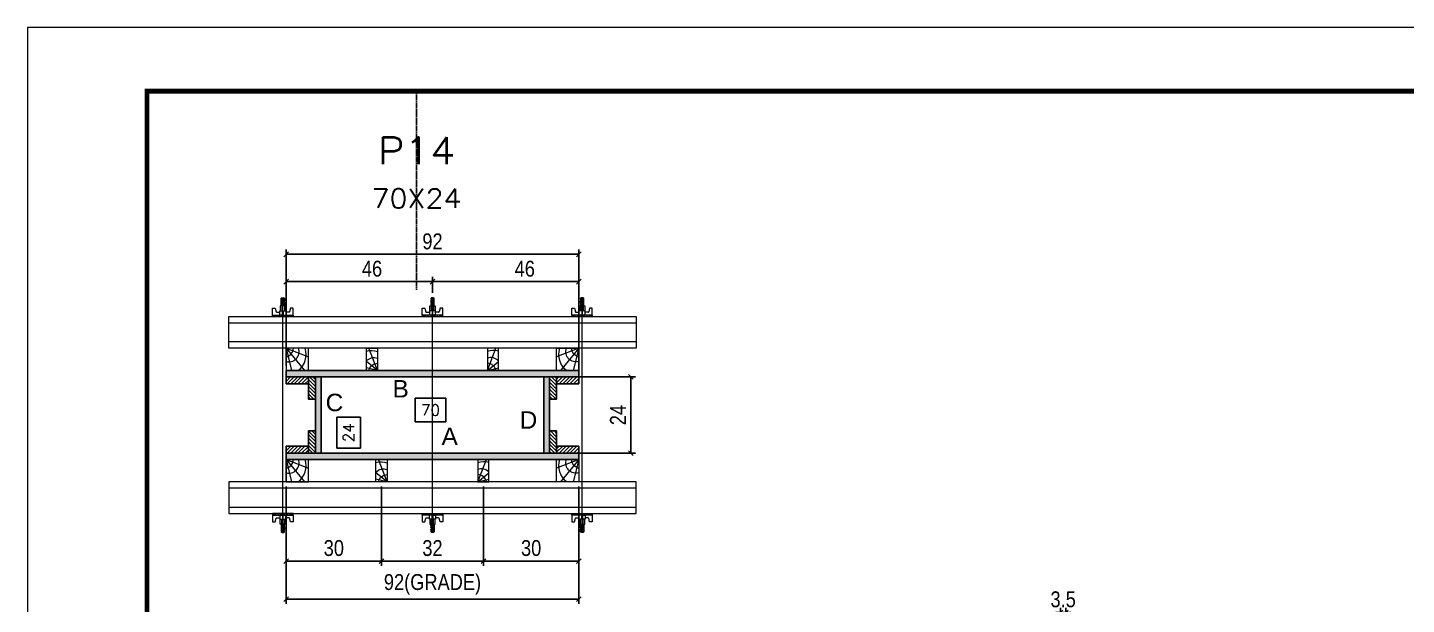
# Model space of a CAD drawing. Header units: millimetres. Extents: x 169816 to 178745, y 96537 to 113647.
# Drawn here: x 171415 to 172281, y 107561 to 107924 of the extents above; entities that cross this region are included whole.
import ezdxf
from ezdxf.enums import TextEntityAlignment as Align

# ---------------------------------------------------------------- set-up
doc = ezdxf.new("R2010")
doc.units = ezdxf.units.MM
doc.linetypes.add('DASHED', pattern=[0.75, 0.5, -0.25])
doc.linetypes.add('HIDDEN', pattern=[0.375, 0.25, -0.125])
for name, color, linetype in [('CHAPA', 1, 'Continuous'), ('COTA', 241, 'Continuous'), ('Cota Seção (2x)', 241, 'Continuous'), ('MEIO_PONT', 93, 'Continuous'), ('Painéis', 200, 'Continuous'), ('SARRAFO', 251, 'Continuous'), ('Texto de Titulo', 7, 'Continuous'), ('Texto Qtd Sarr', 242, 'Continuous'), ('TEXTO_GERAL', 7, 'Continuous')]:
    doc.layers.add(name, color=color, linetype=linetype)
for name, color, linetype, lineweight in [('Folhas', 255, 'Continuous', 9), ('Hachura', 251, 'Continuous', 9), ('Madeira', 126, 'Continuous', 18), ('Perfil Metálico', 224, 'Continuous', 18), ('SARRAFO DE PRESSAO', 251, 'DASHED', 9), ('Texto Seção', 7, 'Continuous', 15)]:
    doc.layers.add(name, color=color, linetype=linetype, lineweight=lineweight)
doc.styles.add('ARIAL', font='arial.ttf')
doc.styles.add('COTA TECNICA', font='techl___.ttf', dxfattribs={"height": 10})
doc.styles.add('COTA TECNICA 2X', font='techl___.ttf', dxfattribs={"height": 10})
doc.styles.add('ROMANS', font='romans.shx')
doc.dimstyles.new('PAINEL', dxfattribs={"dimtxt": 10, "dimasz": 3, "dimexe": 3, "dimexo": 3, "dimgap": 3, "dimtad": 1, "dimdec": 1, "dimzin": 12, "dimdsep": 46, "dimtxsty": 'COTA TECNICA', "dimblk1": 'OBLIQUE', "dimblk2": 'OBLIQUE', "dimsah": 1, "dimcen": 0.9, "dimclrd": 4, "dimclre": 4, "dimclrt": 240, "dimadec": 1, "dimazin": 3, "dimtfac": 1, "dimtdec": 1, "dimtmove": 0, "dimatfit": 3, "dimfxl": 1, "dimtolj": 1, "dimtzin": 12, "dimarcsym": 0})
doc.dimstyles.new('SECAO PILAR', dxfattribs={"dimtxt": 10, "dimasz": 3, "dimexe": 3, "dimexo": 3, "dimgap": 3, "dimtad": 1, "dimdec": 1, "dimlfac": 0.5, "dimzin": 12, "dimdsep": 46, "dimtxsty": 'COTA TECNICA 2X', "dimblk1": 'OBLIQUE', "dimblk2": 'OBLIQUE', "dimsah": 1, "dimcen": 0.9, "dimclrd": 256, "dimclre": 256, "dimclrt": 256, "dimadec": 1, "dimazin": 3, "dimtfac": 1, "dimtdec": 1, "dimtmove": 0, "dimatfit": 3, "dimfxl": 1, "dimtolj": 1, "dimtzin": 12, "dimarcsym": 0})
doc.dimstyles.new('SECÇÃO 2', dxfattribs={"dimtxt": 7, "dimasz": 6, "dimexe": 0.18, "dimexo": 2, "dimgap": -4, "dimtad": 3, "dimdec": 1, "dimlfac": 0.5, "dimzin": 12, "dimdsep": 46, "dimtxsty": 'ROMANS', "dimblk": 'ARCHTICK', "dimcen": 0.09, "dimse1": 1, "dimse2": 1, "dimsd1": 1, "dimsd2": 1, "dimclrd": 180, "dimclre": 5, "dimclrt": 1, "dimadec": 0, "dimazin": 3, "dimtfac": 1, "dimtdec": 1, "dimtofl": 0, "dimtmove": 0, "dimatfit": 3, "dimldrblk": 'ARCHTICK', "dimfxl": 1, "dimtolj": 1, "dimtzin": 0, "dimarcsym": 0})

# ---------------------------------------------------------------- blocks, each defined once
blk = doc.blocks.new('9999999999')
at = {"layer": 'Folhas'}
blk.add_lwpolyline([(98138.98, 34190.21), (99623.98, 34190.21), (99623.98, 35240.21), (98138.98, 35240.21)], close=True, dxfattribs=at)
at = {"layer": 'Folhas', "color": 30, "const_width": 3}
blk.add_lwpolyline([(98213.98, 34230.21), (99583.98, 34230.21), (99583.98, 35200.21), (98213.98, 35200.21)], close=True, dxfattribs=at)
blk = doc.blocks.new('titulo1')
at = {"layer": 'Defpoints', "color": 252, "linetype": 'HIDDEN', "ltscale": 2}
blk.add_line((0, 0), (0, 125), dxfattribs=at)
at = {"layer": 'Defpoints', "style": 'ROMANS', "oblique": 15}
blk.add_attdef('FOLHA', text='', height=10, dxfattribs=at).set_placement((0, 15.58), align=Align.MIDDLE_CENTER)
at = {"layer": 'Texto Qtd Sarr', "color": 3, "style": 'ROMANS', "oblique": 15}
for tag, height, p in [('TITULO', 17, (0, 71.45)), ('SEÇÃO', 12, (0, 41.55))]:
    blk.add_attdef(tag, text='', height=height, dxfattribs=at).set_placement(p, align=Align.MIDDLE_CENTER)
blk = doc.blocks.new('*D560')
at = {"layer": 'Cota Seção (2x)', "color": 180, "lineweight": -2, "transparency": 16777216}
for p, q in [((171677.42, 107691.13), (171658.09, 107691.13)), ((171658.09, 107691.13), (171658.09, 107676.13)), ((171677.42, 107676.13), (171677.42, 107691.13)), ((171658.09, 107676.13), (171677.42, 107676.13))]:
    blk.add_line(p, q, dxfattribs=at)
at = {"layer": 'Defpoints', "color": 0, "transparency": 16777216}
for p in [(171738.99, 107672.13), (171598.99, 107656.47), (171738.99, 107656.47)]:
    blk.add_point(p, dxfattribs=at)
at = {"layer": 'Cota Seção (2x)', "color": 1, "transparency": 16777216, "insert": (171667.76, 107683.63), "char_height": 7, "attachment_point": 5, "style": 'ROMANS'}
blk.add_mtext('\\A1;70', dxfattribs=at)
blk = doc.blocks.new('_ArchTick')
at = {"color": 0, "linetype": 'ByBlock', "const_width": 0.15}
blk.add_lwpolyline([(-0.5, -0.5), (0.5, 0.5)], dxfattribs=at)
blk = doc.blocks.new('*D561')
at = {"layer": 'Cota Seção (2x)', "color": 180, "lineweight": -2, "transparency": 16777216}
for p, q in [((171623.79, 107679.22), (171608.79, 107679.22)), ((171608.79, 107679.22), (171608.79, 107659.56)), ((171623.79, 107659.56), (171623.79, 107679.22)), ((171608.79, 107659.56), (171623.79, 107659.56))]:
    blk.add_line(p, q, dxfattribs=at)
at = {"layer": 'Defpoints', "color": 0, "transparency": 16777216}
for p in [(171598.99, 107704.47), (171627.79, 107704.47), (171598.99, 107656.47)]:
    blk.add_point(p, dxfattribs=at)
at = {"layer": 'Cota Seção (2x)', "color": 1, "transparency": 16777216, "insert": (171616.29, 107669.39), "char_height": 7, "attachment_point": 5, "rotation": 90, "style": 'ROMANS'}
blk.add_mtext('\\A1;24', dxfattribs=at)
blk = doc.blocks.new('_Oblique')
at = {"color": 0, "linetype": 'ByBlock', "lineweight": -2}
blk.add_line((-0.5, -0.5), (0.5, 0.5), dxfattribs=at)
blk = doc.blocks.new('*D945')
at = {"layer": 'Cota Seção (2x)', "lineweight": -2, "transparency": 16777216}
for p, q in [((171745.59, 107704.47), (171796.63, 107704.47)), ((171793.63, 107656.47), (171793.63, 107704.47)), ((171745.59, 107656.47), (171796.63, 107656.47))]:
    blk.add_line(p, q, dxfattribs=at)
at = {"layer": 'Defpoints', "color": 0, "transparency": 16777216}
for p in [(171742.59, 107704.47), (171793.63, 107704.47), (171742.59, 107656.47)]:
    blk.add_point(p, dxfattribs=at)
at = {"layer": 'Cota Seção (2x)', "lineweight": -2, "transparency": 16777216, "xscale": 3, "yscale": 3, "zscale": 3}
for p, rotation in [((171793.63, 107704.47), 90), ((171793.63, 107656.47), 270)]:
    blk.add_blockref('_Oblique', p, dxfattribs=dict(at, rotation=rotation))
at = {"layer": 'Cota Seção (2x)', "transparency": 16777216, "insert": (171785.56, 107680.47), "char_height": 10, "attachment_point": 5, "rotation": 90, "style": 'COTA TECNICA 2X'}
blk.add_mtext('\\A1;24', dxfattribs=at)
blk = doc.blocks.new('*D562')
at = {"layer": 'Cota Seção (2x)', "lineweight": -2, "transparency": 16777216}
for p, q in [((171576.99, 107635.47), (171576.99, 107561.7)), ((171760.99, 107635.47), (171760.99, 107561.7)), ((171576.99, 107564.7), (171760.99, 107564.7))]:
    blk.add_line(p, q, dxfattribs=at)
at = {"layer": 'Defpoints', "color": 0, "transparency": 16777216}
for p in [(171576.99, 107638.47), (171760.99, 107638.47), (171760.99, 107564.7)]:
    blk.add_point(p, dxfattribs=at)
at = {"layer": 'Cota Seção (2x)', "lineweight": -2, "transparency": 16777216, "xscale": 3, "yscale": 3, "zscale": 3, "rotation": 180}
blk.add_blockref('_Oblique', (171576.99, 107564.7), dxfattribs=at)
at = {"layer": 'Cota Seção (2x)', "lineweight": -2, "transparency": 16777216, "xscale": 3, "yscale": 3, "zscale": 3}
blk.add_blockref('_Oblique', (171760.99, 107564.7), dxfattribs=at)
at = {"layer": 'Cota Seção (2x)', "transparency": 16777216, "insert": (171668.99, 107573.92), "char_height": 10, "attachment_point": 5, "style": 'COTA TECNICA 2X'}
blk.add_mtext('\\A1;92(GRADE)', dxfattribs=at)
blk = doc.blocks.new('*D563')
at = {"layer": 'Cota Seção (2x)', "lineweight": -2, "transparency": 16777216}
for p, q in [((171700.99, 107635.47), (171700.99, 107585.54)), ((171760.99, 107635.47), (171760.99, 107585.54)), ((171700.99, 107588.54), (171760.99, 107588.54))]:
    blk.add_line(p, q, dxfattribs=at)
at = {"layer": 'Defpoints', "color": 0, "transparency": 16777216}
for p in [(171700.99, 107638.47), (171760.99, 107638.47), (171760.99, 107588.54)]:
    blk.add_point(p, dxfattribs=at)
at = {"layer": 'Cota Seção (2x)', "lineweight": -2, "transparency": 16777216, "xscale": 3, "yscale": 3, "zscale": 3, "rotation": 180}
blk.add_blockref('_Oblique', (171700.99, 107588.54), dxfattribs=at)
at = {"layer": 'Cota Seção (2x)', "lineweight": -2, "transparency": 16777216, "xscale": 3, "yscale": 3, "zscale": 3}
blk.add_blockref('_Oblique', (171760.99, 107588.54), dxfattribs=at)
at = {"layer": 'Cota Seção (2x)', "transparency": 16777216, "insert": (171730.99, 107596.76), "char_height": 10, "attachment_point": 5, "style": 'COTA TECNICA 2X'}
blk.add_mtext('\\A1;30', dxfattribs=at)
blk = doc.blocks.new('*D564')
at = {"layer": 'Cota Seção (2x)', "lineweight": -2, "transparency": 16777216}
for p, q in [((171576.99, 107635.47), (171576.99, 107585.54)), ((171636.99, 107635.47), (171636.99, 107585.54)), ((171576.99, 107588.54), (171636.99, 107588.54))]:
    blk.add_line(p, q, dxfattribs=at)
at = {"layer": 'Defpoints', "color": 0, "transparency": 16777216}
for p in [(171576.99, 107638.47), (171636.99, 107638.47), (171636.99, 107588.54)]:
    blk.add_point(p, dxfattribs=at)
at = {"layer": 'Cota Seção (2x)', "lineweight": -2, "transparency": 16777216, "xscale": 3, "yscale": 3, "zscale": 3, "rotation": 180}
blk.add_blockref('_Oblique', (171576.99, 107588.54), dxfattribs=at)
at = {"layer": 'Cota Seção (2x)', "lineweight": -2, "transparency": 16777216, "xscale": 3, "yscale": 3, "zscale": 3}
blk.add_blockref('_Oblique', (171636.99, 107588.54), dxfattribs=at)
at = {"layer": 'Cota Seção (2x)', "transparency": 16777216, "insert": (171606.99, 107596.76), "char_height": 10, "attachment_point": 5, "style": 'COTA TECNICA 2X'}
blk.add_mtext('\\A1;30', dxfattribs=at)
blk = doc.blocks.new('*D565')
at = {"layer": 'Cota Seção (2x)', "lineweight": -2, "transparency": 16777216}
for p, q in [((171636.99, 107635.47), (171636.99, 107585.54)), ((171700.99, 107635.47), (171700.99, 107585.54)), ((171636.99, 107588.54), (171700.99, 107588.54))]:
    blk.add_line(p, q, dxfattribs=at)
at = {"layer": 'Defpoints', "color": 0, "transparency": 16777216}
for p in [(171636.99, 107638.47), (171700.99, 107638.47), (171700.99, 107588.54)]:
    blk.add_point(p, dxfattribs=at)
at = {"layer": 'Cota Seção (2x)', "lineweight": -2, "transparency": 16777216, "xscale": 3, "yscale": 3, "zscale": 3, "rotation": 180}
blk.add_blockref('_Oblique', (171636.99, 107588.54), dxfattribs=at)
at = {"layer": 'Cota Seção (2x)', "lineweight": -2, "transparency": 16777216, "xscale": 3, "yscale": 3, "zscale": 3}
blk.add_blockref('_Oblique', (171700.99, 107588.54), dxfattribs=at)
at = {"layer": 'Cota Seção (2x)', "transparency": 16777216, "insert": (171668.99, 107596.76), "char_height": 10, "attachment_point": 5, "style": 'COTA TECNICA 2X'}
blk.add_mtext('\\A1;32', dxfattribs=at)
blk = doc.blocks.new('*D566')
at = {"layer": 'Cota Seção (2x)', "lineweight": -2, "transparency": 16777216}
for p, q in [((171576.99, 107711.47), (171576.99, 107784.58)), ((171576.99, 107781.58), (171760.99, 107781.58)), ((171760.99, 107711.47), (171760.99, 107784.58))]:
    blk.add_line(p, q, dxfattribs=at)
at = {"layer": 'Defpoints', "color": 0, "transparency": 16777216}
for p in [(171760.99, 107781.58), (171576.99, 107708.47), (171760.99, 107708.47)]:
    blk.add_point(p, dxfattribs=at)
at = {"layer": 'Cota Seção (2x)', "lineweight": -2, "transparency": 16777216, "xscale": 3, "yscale": 3, "zscale": 3, "rotation": 180}
blk.add_blockref('_Oblique', (171576.99, 107781.58), dxfattribs=at)
at = {"layer": 'Cota Seção (2x)', "lineweight": -2, "transparency": 16777216, "xscale": 3, "yscale": 3, "zscale": 3}
blk.add_blockref('_Oblique', (171760.99, 107781.58), dxfattribs=at)
at = {"layer": 'Cota Seção (2x)', "transparency": 16777216, "insert": (171668.99, 107789.67), "char_height": 10, "attachment_point": 5, "style": 'COTA TECNICA 2X'}
blk.add_mtext('\\A1;92', dxfattribs=at)
blk = doc.blocks.new('*D567')
at = {"layer": 'Cota Seção (2x)', "lineweight": -2, "transparency": 16777216}
for p, q in [((171576.99, 107745.47), (171576.99, 107767.38)), ((171576.99, 107764.38), (171669.06, 107764.38)), ((171669.06, 107757.27), (171669.06, 107767.38))]:
    blk.add_line(p, q, dxfattribs=at)
at = {"layer": 'Defpoints', "color": 0, "transparency": 16777216}
for p in [(171669.06, 107764.38), (171669.06, 107754.27), (171576.99, 107742.47)]:
    blk.add_point(p, dxfattribs=at)
at = {"layer": 'Cota Seção (2x)', "lineweight": -2, "transparency": 16777216, "xscale": 3, "yscale": 3, "zscale": 3, "rotation": 180}
blk.add_blockref('_Oblique', (171576.99, 107764.38), dxfattribs=at)
at = {"layer": 'Cota Seção (2x)', "lineweight": -2, "transparency": 16777216, "xscale": 3, "yscale": 3, "zscale": 3}
blk.add_blockref('_Oblique', (171669.06, 107764.38), dxfattribs=at)
at = {"layer": 'Cota Seção (2x)', "transparency": 16777216, "insert": (171630.99, 107772.48), "char_height": 10, "attachment_point": 5, "style": 'COTA TECNICA 2X'}
blk.add_mtext('\\A1;46', dxfattribs=at)
blk = doc.blocks.new('*D568')
at = {"layer": 'Cota Seção (2x)', "lineweight": -2, "transparency": 16777216}
for p, q in [((171669.06, 107757.27), (171669.06, 107767.38)), ((171760.99, 107764.38), (171669.06, 107764.38)), ((171760.99, 107745.47), (171760.99, 107767.38))]:
    blk.add_line(p, q, dxfattribs=at)
at = {"layer": 'Defpoints', "color": 0, "transparency": 16777216}
for p in [(171669.06, 107764.38), (171669.06, 107754.27), (171760.99, 107742.47)]:
    blk.add_point(p, dxfattribs=at)
at = {"layer": 'Cota Seção (2x)', "lineweight": -2, "transparency": 16777216, "xscale": 3, "yscale": 3, "zscale": 3, "rotation": 180}
blk.add_blockref('_Oblique', (171669.06, 107764.38), dxfattribs=at)
at = {"layer": 'Cota Seção (2x)', "lineweight": -2, "transparency": 16777216, "xscale": 3, "yscale": 3, "zscale": 3}
blk.add_blockref('_Oblique', (171760.99, 107764.38), dxfattribs=at)
at = {"layer": 'Cota Seção (2x)', "transparency": 16777216, "insert": (171726.99, 107772.48), "char_height": 10, "attachment_point": 5, "style": 'COTA TECNICA 2X'}
blk.add_mtext('\\A1;46', dxfattribs=at)
blk = doc.blocks.new('C')
at = {"layer": 'Hachura', "color": 0}
for p, q in [((0, 3.22), (0, -3.22)), ((0.45, 3.22), (0, 3.22)), ((0.46, 3.16), (0, 3.16)), ((0.46, 3.05), (0, 3.05)), ((0.46, 2.88), (0, 2.88)), ((0, 2.75), (0, -1.16)), ((0.46, 2.65), (0, 2.65)), ((0.46, 2.23), (0, 2.23)), ((0.46, 1.51), (0, 1.51)), ((0.39, 0.49), (0.17, 0.49)), ((0.45, -3.23), (0.45, 3.22)), ((0.45, 3.22), (2.58, 3.22)), ((1.74, 0.97), (0.45, 0.97)), ((1.45, 0.1), (0.45, 0.1)), ((1.35, 1.94), (1.35, 0.96)), ((2.58, 2.39), (1.47, 2.09)), ((1.74, -0.97), (1.74, 0.97)), ((1.74, 0.97), (1.74, 0.84)), ((1.74, 0.97), (1.74, 0.84)), ((1.74, 0.84), (3.35, 0.84)), ((3.35, 0.45), (1.74, 0.45)), ((2.58, 3.22), (2.58, 2.39)), ((3.32, 0.84), (3.32, -0.84)), ((3.35, 0.84), (3.35, -0.84)), ((3.68, 0.45), (3.35, 0.45)), ((3.84, -0.52), (3.35, 0.45)), ((3.35, 0.06), (3.67, -0.57)), ((3.68, 0.45), (4.16, -0.52)), ((3.72, 0.5), (4.25, -0.57)), ((4.37, -0.55), (3.83, 0.53)), ((4.15, 0.45), (3.93, 0.45)), ((4.42, -0.52), (3.93, 0.45)), ((4.15, 0.45), (4.26, 0.45)), ((4.26, 0.45), (4.74, -0.52)), ((4.3, 0.5), (4.83, -0.57)), ((4.95, -0.55), (4.41, 0.53)), ((4.51, 0.45), (4.84, 0.45)), ((5, -0.52), (4.51, 0.45)), ((4.84, 0.45), (5.32, -0.52)), ((4.88, 0.5), (5.41, -0.57)), ((5.53, -0.55), (4.99, 0.53)), ((5.58, -0.52), (5.09, 0.45)), ((5.42, 0.45), (5.09, 0.45)), ((5.58, -0.52), (5.09, 0.45)), ((5.42, 0.45), (5.74, -0.19)), ((5.46, 0.5), (5.74, -0.07)), ((5.74, 0.19), (5.57, 0.53)), ((5.74, 0.32), (5.68, 0.45)), ((5.68, 0.45), (5.74, 0.45)), ((5.74, 0.45), (5.9, 0.29)), ((5.74, 0.45), (5.74, -0.52)), ((5.9, -0.36), (5.9, 0.29)), ((0.45, 0), (0, 0)), ((0.46, -1.52), (0, -1.52)), ((0.46, -2.23), (0, -2.23)), ((0.46, -2.65), (0, -2.65)), ((0.46, -2.88), (0, -2.88)), ((0.46, -3.05), (0, -3.05)), ((0.46, -3.16), (0, -3.16)), ((0, -3.22), (2.57, -3.22)), ((0.08, -0.48), (0.29, -0.48)), ((0.29, -0.48), (0.4, -0.48)), ((0.45, 0), (0.45, -0.97)), ((0.45, -0.16), (1.45, -0.16)), ((0.45, -0.65), (0.45, -0.32)), ((0.45, -3.23), (0.45, -0.65)), ((0.45, -0.97), (1.74, -0.97)), ((1.35, -1.94), (1.35, -0.97)), ((2.58, -2.39), (1.47, -2.1)), ((3.35, -0.32), (1.74, -0.32)), ((3.35, -0.84), (1.74, -0.84)), ((2.58, -3.23), (2.58, -2.39)), ((3.35, -0.07), (3.58, -0.52)), ((3.35, -0.52), (3.58, -0.52)), ((3.84, -0.52), (4.16, -0.52)), ((4.42, -0.52), (4.74, -0.52)), ((4.63, -0.52), (4.74, -0.52)), ((5, -0.52), (5.32, -0.52)), ((5.58, -0.52), (5.74, -0.52)), ((5.74, -0.52), (5.9, -0.36)), ((5.74, -0.52), (5.74, -0.52))]:
    blk.add_line(p, q, dxfattribs=at)
for centre, radius, start, end in [((1.52, 1.94), 0.161, 104.7436, 180), ((1.44, -0.03), 0.129, 272.695, 87.305), ((3.81, 0.39), 0.143, 25.5688, 154.4312), ((4.39, 0.39), 0.143, 25.5688, 154.4312), ((4.97, 0.39), 0.143, 25.5688, 154.4312), ((5.55, 0.39), 0.143, 25.5688, 154.4312), ((0.17, -0.37), 0.174, 221.744, 317.8592), ((1.52, -1.94), 0.161, 180, 255.2564), ((3.71, -0.4), 0.174, 222.1408, 318.256), ((4.29, -0.4), 0.174, 222.1408, 318.256), ((4.87, -0.4), 0.174, 222.1408, 318.256), ((5.45, -0.4), 0.174, 222.1408, 318.256), ((5.61, -0.4), 0.174, 317.8592, 318.256)]:
    blk.add_arc(centre, radius, start, end, dxfattribs=at)
blk = doc.blocks.new('PONTALETE')
at = {"layer": 'Madeira'}
for q in [(2.71, 7), (7, 5.76), (7, 1.74)]:
    blk.add_line((0, 0), q, dxfattribs=at)
blk.add_lwpolyline([(0, 0), (7, 0), (7, 7), (0, 7)], close=True, dxfattribs=at)
for centre, radius, start, end in [((2.04, 0.06), 6.23, 37.2818, 109.0913), ((1.09, 0.9), 3.19, 343.603, 109.9847), ((-0.21, -0.78), 3.09, 14.6322, 86.0383)]:
    blk.add_arc(centre, radius, start, end, dxfattribs=at)
blk = doc.blocks.new('MEIO PONTALETE')
at = {"layer": 'Madeira'}
for q in [(2.71, 7), (3.5, 2.88), (3.5, 0.87)]:
    blk.add_line((0, 0), q, dxfattribs=at)
blk.add_lwpolyline([(0, 0), (3.5, 0), (3.5, 7), (0, 7)], close=True, dxfattribs=at)
for centre, radius, start, end in [((2.04, 0.06), 6.23, 76.4499, 109.0913), ((1.09, 0.9), 3.19, 40.9063, 109.9847), ((-0.21, -0.78), 3.09, 14.6322, 86.0383)]:
    blk.add_arc(centre, radius, start, end, dxfattribs=at)
blk = doc.blocks.new('*D1041')
at = {"layer": 'COTA', "color": 4, "lineweight": -2, "transparency": 16777216}
for p, q in [((172063.61, 107556.28), (172060.61, 107556.28)), ((172063.61, 107542.64), (172063.61, 107559.28)), ((172063.61, 107556.28), (172067.11, 107556.28)), ((172067.11, 107518.64), (172067.11, 107559.28)), ((172067.11, 107556.28), (172070.11, 107556.28))]:
    blk.add_line(p, q, dxfattribs=at)
at = {"layer": 'Defpoints', "color": 0, "transparency": 16777216}
for p in [(172067.11, 107556.28), (172063.61, 107539.64), (172067.11, 107515.64)]:
    blk.add_point(p, dxfattribs=at)
at = {"layer": 'COTA', "color": 4, "lineweight": -2, "transparency": 16777216, "xscale": 3, "yscale": 3, "zscale": 3}
blk.add_blockref('_Oblique', (172063.61, 107556.28), dxfattribs=at)
at = {"layer": 'COTA', "color": 4, "lineweight": -2, "transparency": 16777216, "xscale": 3, "yscale": 3, "zscale": 3, "rotation": 180}
blk.add_blockref('_Oblique', (172067.11, 107556.28), dxfattribs=at)
at = {"layer": 'COTA', "color": 240, "transparency": 16777216, "insert": (172065.36, 107564.5), "char_height": 10, "attachment_point": 5, "style": 'COTA TECNICA'}
blk.add_mtext('\\A1;3.5', dxfattribs=at)

msp = doc.modelspace()

# ---------------------------------------------------------------- hatches: boundary and pattern name
at = {"layer": 'Hachura'}
h = msp.add_hatch(color=256, dxfattribs=at)
h.dxf.hatch_style = 1
h.paths.add_polyline_path([(171760.99, 107704.47), (171760.99, 107708.47), (171576.99, 107708.47), (171576.99, 107704.47)])
h = msp.add_hatch(color=256, dxfattribs=at)
h.dxf.hatch_style = 1
h.paths.add_polyline_path([(171760.99, 107704.47), (171760.99, 107708.47), (171576.99, 107708.47), (171576.99, 107704.47)])
h = msp.add_hatch(dxfattribs=at)
h.set_pattern_fill('ANSI31', color=256, scale=0.5, angle=180, style=0)
h.set_pattern_definition([(225, (162453.0424, 84775.065), (1.12253202, -1.12253202), [])])
h.paths.add_polyline_path([(171590.99, 107704.47), (171590.99, 107700.07), (171576.99, 107700.07), (171576.99, 107704.47)])
h = msp.add_hatch(dxfattribs=at)
h.set_pattern_fill('ANSI31', color=256, scale=0.5, angle=90, style=0)
h.set_pattern_definition([(135, (148811.1861, 117169.425), (-1.12253202, -1.12253202), [])])
h.paths.add_polyline_path([(171595.39, 107690.47), (171590.99, 107690.47), (171590.99, 107704.47), (171595.39, 107704.47)])
h = msp.add_hatch(color=256, dxfattribs=at)
h.dxf.hatch_style = 1
h.paths.add_polyline_path([(171595.39, 107656.47), (171598.99, 107656.47), (171598.99, 107704.47), (171595.39, 107704.47)])
h = msp.add_hatch(color=256, dxfattribs=at)
h.dxf.hatch_style = 1
h.paths.add_polyline_path([(171595.39, 107656.47), (171598.99, 107656.47), (171598.99, 107704.47), (171595.39, 107704.47)])
h = msp.add_hatch(color=256, dxfattribs=at)
h.dxf.hatch_style = 1
h.paths.add_polyline_path([(171738.99, 107656.47), (171742.59, 107656.47), (171742.59, 107704.47), (171738.99, 107704.47)])
h = msp.add_hatch(color=256, dxfattribs=at)
h.dxf.hatch_style = 1
h.paths.add_polyline_path([(171738.99, 107656.47), (171742.59, 107656.47), (171742.59, 107704.47), (171738.99, 107704.47)])
h = msp.add_hatch(dxfattribs=at)
h.set_pattern_fill('ANSI31', color=256, scale=0.5, angle=90, style=0)
h.set_pattern_definition([(135, (148851.1861, 117169.425), (-1.12253202, -1.12253202), [])])
h.paths.add_polyline_path([(171742.59, 107690.47), (171746.99, 107690.47), (171746.99, 107704.47), (171742.59, 107704.47)])
h = msp.add_hatch(dxfattribs=at)
h.set_pattern_fill('ANSI31', color=256, scale=0.5, angle=180, style=0)
h.set_pattern_definition([(225, (162258.0424, 84775.065), (1.12253202, -1.12253202), [])])
h.paths.add_polyline_path([(171746.99, 107704.47), (171746.99, 107700.07), (171760.99, 107700.07), (171760.99, 107704.47)])
h = msp.add_hatch(dxfattribs=at)
h.set_pattern_fill('ANSI31', color=256, scale=0.5, angle=90, style=0)
h.set_pattern_definition([(135, (148811.1861, 117159.425), (-1.12253202, -1.12253202), [])])
h.paths.add_polyline_path([(171595.39, 107670.47), (171590.99, 107670.47), (171590.99, 107656.47), (171595.39, 107656.47)])
h = msp.add_hatch(dxfattribs=at)
h.set_pattern_fill('ANSI31', color=256, scale=0.5, angle=90, style=0)
h.set_pattern_definition([(135, (148851.1861, 117159.425), (-1.12253202, -1.12253202), [])])
h.paths.add_polyline_path([(171742.59, 107670.47), (171746.99, 107670.47), (171746.99, 107656.47), (171742.59, 107656.47)])
h = msp.add_hatch(dxfattribs=at)
h.set_pattern_fill('ANSI31', color=256, scale=0.5, angle=180, style=0)
h.set_pattern_definition([(225, (162453.0424, 84765.065), (1.12253202, -1.12253202), [])])
h.paths.add_polyline_path([(171590.99, 107656.47), (171590.99, 107660.87), (171576.99, 107660.87), (171576.99, 107656.47)])
h = msp.add_hatch(color=256, dxfattribs=at)
h.dxf.hatch_style = 1
h.paths.add_polyline_path([(171760.99, 107656.47), (171760.99, 107652.47), (171576.99, 107652.47), (171576.99, 107656.47)])
h = msp.add_hatch(color=256, dxfattribs=at)
h.dxf.hatch_style = 1
h.paths.add_polyline_path([(171760.99, 107656.47), (171760.99, 107652.47), (171576.99, 107652.47), (171576.99, 107656.47)])
h = msp.add_hatch(dxfattribs=at)
h.set_pattern_fill('ANSI31', color=256, scale=0.5, angle=180, style=0)
h.set_pattern_definition([(225, (162258.0424, 84765.065), (1.12253202, -1.12253202), [])])
h.paths.add_polyline_path([(171746.99, 107656.47), (171746.99, 107660.87), (171760.99, 107660.87), (171760.99, 107656.47)])

# ---------------------------------------------------------------- linework, layer by layer
at = {"layer": 'CHAPA'}
for points in [[(171760.99, 107704.47), (171760.99, 107708.47), (171576.99, 107708.47), (171576.99, 107704.47)], [(171760.99, 107704.47), (171760.99, 107708.47), (171576.99, 107708.47), (171576.99, 107704.47)], [(171595.39, 107656.47), (171598.99, 107656.47), (171598.99, 107704.47), (171595.39, 107704.47)], [(171595.39, 107656.47), (171598.99, 107656.47), (171598.99, 107704.47), (171595.39, 107704.47)], [(171738.99, 107656.47), (171742.59, 107656.47), (171742.59, 107704.47), (171738.99, 107704.47)], [(171738.99, 107656.47), (171742.59, 107656.47), (171742.59, 107704.47), (171738.99, 107704.47)], [(171760.99, 107656.47), (171760.99, 107652.47), (171576.99, 107652.47), (171576.99, 107656.47)], [(171760.99, 107656.47), (171760.99, 107652.47), (171576.99, 107652.47), (171576.99, 107656.47)]]:
    msp.add_lwpolyline(points, close=True, dxfattribs=at)
at = {"layer": 'Hachura'}
for p, q in [((171574.99, 107607.67), (171574.99, 107749.47)), ((171668.99, 107607.67), (171669, 107749.47)), ((171762.99, 107607.67), (171763, 107749.47))]:
    msp.add_line(p, q, dxfattribs=at)
at = {"layer": 'Madeira'}
for points in [[(171760.99, 107708.47), (171760.99, 107722.47), (171576.99, 107722.47), (171576.99, 107708.47)], [(171760.99, 107652.47), (171760.99, 107638.47), (171576.99, 107638.47), (171576.99, 107652.47)]]:
    msp.add_lwpolyline(points, close=True, dxfattribs=at)
at = {"layer": 'Painéis'}
msp.add_lwpolyline([(171598.99, 107704.47), (171598.99, 107656.47), (171738.99, 107656.47), (171738.99, 107704.47)], close=True, dxfattribs=at)
at = {"layer": 'Perfil Metálico'}
for points in [[(171796.99, 107742.47), (171796.99, 107722.47), (171540.99, 107722.47), (171540.99, 107742.47)], [(171540.99, 107726.47), (171540.99, 107738.47), (171796.99, 107738.47), (171796.99, 107726.47)], [(171796.99, 107618.47), (171796.99, 107638.47), (171540.99, 107638.47), (171540.99, 107618.47)], [(171540.99, 107634.47), (171540.99, 107622.47), (171796.99, 107622.47), (171796.99, 107634.47)]]:
    msp.add_lwpolyline(points, close=True, dxfattribs=at)
at = {"layer": 'SARRAFO'}
for points in [[(171576.99, 107700.07), (171590.99, 107700.07), (171590.99, 107704.47), (171576.99, 107704.47)], [(171590.99, 107704.47), (171590.99, 107690.47), (171595.39, 107690.47), (171595.39, 107704.47)], [(171746.99, 107704.47), (171746.99, 107690.47), (171742.59, 107690.47), (171742.59, 107704.47)], [(171760.99, 107700.07), (171746.99, 107700.07), (171746.99, 107704.47), (171760.99, 107704.47)], [(171590.99, 107656.47), (171590.99, 107670.47), (171595.39, 107670.47), (171595.39, 107656.47)], [(171746.99, 107656.47), (171746.99, 107670.47), (171742.59, 107670.47), (171742.59, 107656.47)], [(171576.99, 107660.87), (171590.99, 107660.87), (171590.99, 107656.47), (171576.99, 107656.47)], [(171760.99, 107660.87), (171746.99, 107660.87), (171746.99, 107656.47), (171760.99, 107656.47)]]:
    msp.add_lwpolyline(points, close=True, dxfattribs=at)

# ---------------------------------------------------------------- block references
at = {"layer": 'Hachura', "linetype": 'Continuous', "yscale": 2, "zscale": 2}
for p, xscale, rotation in [((171574.99, 107742.47), -2, 270), ((171668.99, 107742.47), 2, 90), ((171762.99, 107742.47), 2, 90), ((171574.99, 107618.47), 2, 269.9999999999999), ((171668.99, 107618.47), -2, 90), ((171762.99, 107618.47), -2, 90)]:
    msp.add_blockref('C', p, dxfattribs=dict(at, xscale=xscale, rotation=rotation))
at = {"layer": 'MEIO_PONT', "yscale": 2, "zscale": 2}
for p, xscale, rotation in [((171576.99, 107722.47), 2, 269.9999999999999), ((171760.99, 107722.47), -2, 90), ((171576.99, 107652.47), 2, 269.9999999999999), ((171760.99, 107652.47), -2, 90)]:
    msp.add_blockref('PONTALETE', p, dxfattribs=dict(at, xscale=xscale, rotation=rotation))
at = {"layer": 'MEIO_PONT', "yscale": 1.999999997962732, "zscale": 1.999999997962732}
for p, xscale in [((171634.49, 107708.47), -1.999999997962732), ((171703.49, 107708.47), 1.999999997962732), ((171640.49, 107638.47), -1.999999997962732), ((171697.49, 107638.47), 1.999999997962732)]:
    msp.add_blockref('MEIO PONTALETE', p, dxfattribs=dict(at, xscale=xscale))
at = {"layer": 'SARRAFO DE PRESSAO', "color": 6, "linetype": 'ByBlock'}
msp.add_blockref('9999999999', (73275.54, 72684.02), dxfattribs=at)
at = {"layer": 'Texto Seção'}
ref = msp.add_blockref('titulo1', (171658.99, 107759.23), dxfattribs=at)
ref.add_attrib('TITULO', 'P14', dxfattribs={"layer": 'Texto de Titulo', "color": 7, "height": 17, "style": 'ROMANS', "width": 1.1}).set_placement((171658.99, 107846.73), align=Align.MIDDLE_CENTER)
ref.add_attrib('SEÇÃO', '70X24', dxfattribs={"layer": 'Texto de Titulo', "color": 7, "height": 12, "style": 'ROMANS', "width": 1.1}).set_placement((171658.99, 107816.73), align=Align.MIDDLE_CENTER)

# ---------------------------------------------------------------- texts
at = {"layer": 'TEXTO_GERAL', "style": 'ARIAL'}
for s, p in [('B', (171649, 107697.02)), ('C', (171607.38, 107688.38)), ('D', (171729.33, 107677.37)), ('A', (171679.81, 107667.06))]:
    msp.add_text(s, height=11, dxfattribs=at).set_placement(p, align=Align.MIDDLE_CENTER)

# ---------------------------------------------------------------- dimensions: what is measured, and where the dimension line sits
at = {"layer": 'COTA'}
dim = msp.add_linear_dim(base=(172067.11, 107556.28), p1=(172063.61, 107539.64), p2=(172067.11, 107515.64), dimstyle='PAINEL', dxfattribs=at)
dim.commit()
dim.dimension.update_dxf_attribs({"geometry": '*D1041', "text_midpoint": (172065.36, 107556.28), "dimtype": 160})
at = {"layer": 'Cota Seção (2x)', "color": 241}
for base, p1, p2, picture, middle in [((171760.99, 107781.58), (171576.99, 107708.47), (171760.99, 107708.47), '*D566', (171668.99, 107789.67)), ((171636.99, 107588.54), (171576.99, 107638.47), (171636.99, 107638.47), '*D564', (171606.99, 107596.76)), ((171700.99, 107588.54), (171636.99, 107638.47), (171700.99, 107638.47), '*D565', (171668.99, 107596.76)), ((171760.99, 107588.54), (171700.99, 107638.47), (171760.99, 107638.47), '*D563', (171730.99, 107596.76))]:
    dim = msp.add_linear_dim(base=base, p1=p1, p2=p2, dimstyle='SECAO PILAR', dxfattribs=at)
    dim.commit()
    dim.dimension.update_dxf_attribs({"geometry": picture, "text_midpoint": middle})
for base, p1, p2, dimstyle, picture, middle in [((171669.06, 107764.38), (171576.99, 107742.47), (171669.06, 107754.27), 'SECAO PILAR', '*D567', (171630.99, 107764.38)), ((171738.99, 107672.13), (171598.99, 107656.47), (171738.99, 107656.47), 'SECÇÃO 2', '*D560', (171667.76, 107672.13))]:
    dim = msp.add_linear_dim(base=base, p1=p1, p2=p2, dimstyle=dimstyle, dxfattribs=at)
    dim.commit()
    dim.dimension.update_dxf_attribs({"geometry": picture, "text_midpoint": middle, "dimtype": 160})
for base, p1, p2, angle, dimstyle, picture, middle in [((171669.06, 107764.38), (171760.99, 107742.47), (171669.06, 107754.27), 180, 'SECAO PILAR', '*D568', (171726.99, 107764.38)), ((171627.79, 107704.47), (171598.99, 107656.47), (171598.99, 107704.47), 90, 'SECÇÃO 2', '*D561', (171627.79, 107669.39))]:
    dim = msp.add_linear_dim(base=base, p1=p1, p2=p2, angle=angle, dimstyle=dimstyle, dxfattribs=at)
    dim.commit()
    dim.dimension.update_dxf_attribs({"geometry": picture, "text_midpoint": middle, "dimtype": 160})
dim = msp.add_linear_dim(base=(171793.63, 107704.47), p1=(171742.59, 107656.47), p2=(171742.59, 107704.47), angle=90, dimstyle='SECAO PILAR', dxfattribs=at)
dim.commit()
dim.dimension.update_dxf_attribs({"geometry": '*D945', "text_midpoint": (171785.56, 107680.47)})
dim = msp.add_linear_dim(base=(171760.99, 107564.7), p1=(171576.99, 107638.47), p2=(171760.99, 107638.47), text='<>(GRADE)', dimstyle='SECAO PILAR', dxfattribs=at)
dim.commit()
dim.dimension.update_dxf_attribs({"geometry": '*D562', "text_midpoint": (171668.99, 107573.92)})

doc.saveas('drawing.dxf')
